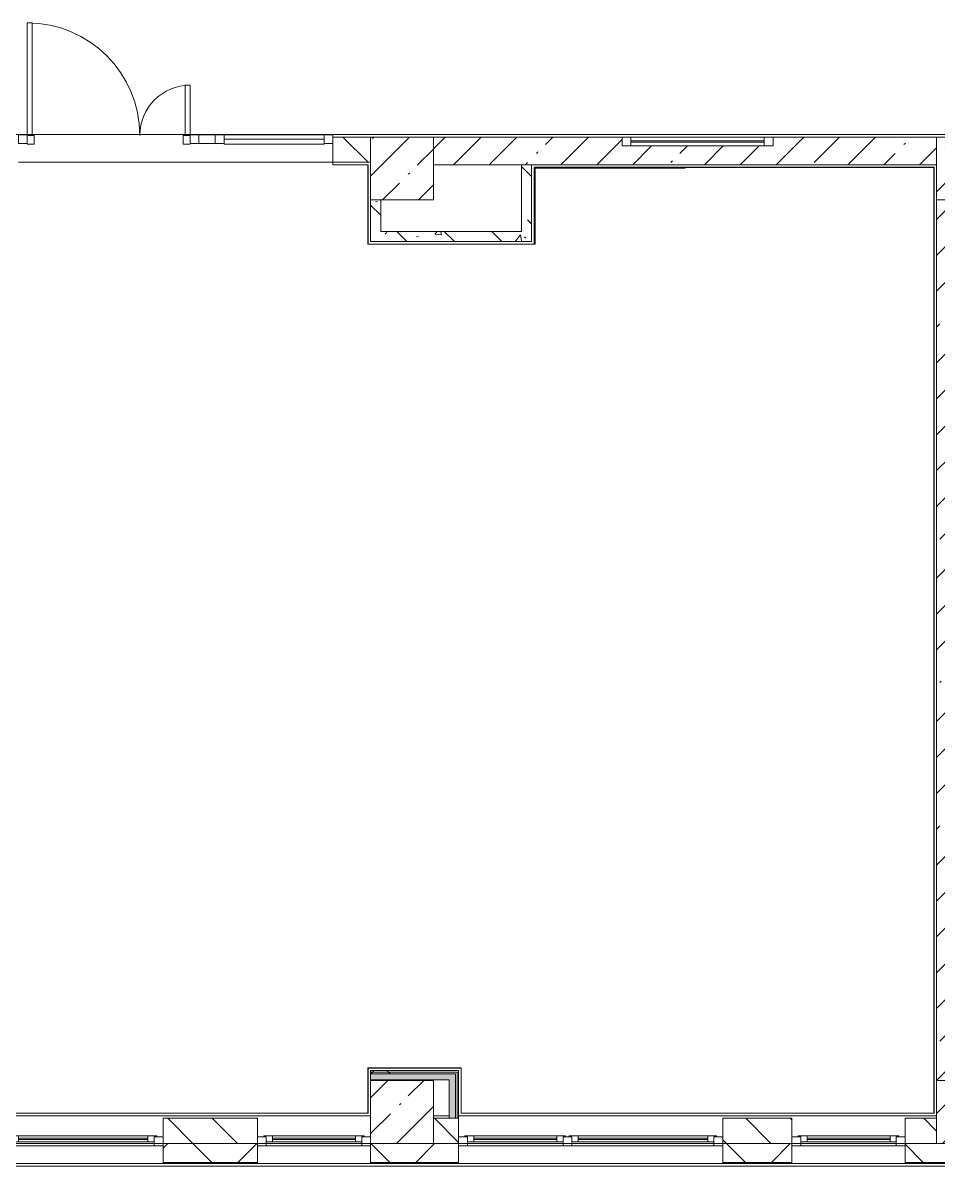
# Model space of a CAD drawing. Header units: millimetres. Extents: x -4029 to 232974, y -8553 to 104777.
# Drawn here: x 129231 to 136509, y -280 to 8808 of the extents above; entities that cross this region are included whole.
import ezdxf

# ---------------------------------------------------------------- set-up
doc = ezdxf.new("R2010")
doc.units = ezdxf.units.MM
for name, color, linetype, lineweight in [('A-AREA-BNDY-1', 7, 'Continuous', 5), ('A-GLAZ-1', 7, 'Continuous', 5), ('A-GLAZ-CURT-1', 7, 'Continuous', 5), ('A-GLAZ-CWMG-2', 7, 'Continuous', 5), ('A-WALL', 7, 'Continuous', 9), ('A-WALL-4', 7, 'Continuous', 5), ('I-WALL-6', 7, 'Continuous', 5), ('S-COLS-2', 7, 'Continuous', 5)]:
    doc.layers.add(name, color=color, linetype=linetype, lineweight=lineweight)
for name, color, linetype, lineweight, true_color in [('A-DETL-GENF-9', 7, 'Continuous', 5, 0xaaaaaa), ('A-DOOR-3', 7, 'Continuous', 5, 0xaaaaaa), ('A-FLOR-2', 7, 'Continuous', 5, 0xaaaaaa), ('A-WALL-6', 7, 'Continuous', 5, 0x737373), ('I-WALL-4', 7, 'Continuous', 5, 0xe7e7e7), ('I-WALL-5', 7, 'Continuous', 9, 0xe7e7e7), ('I-WALL-8', 7, 'Continuous', 5, 0x787878)]:
    doc.layers.add(name, color=color, linetype=linetype, lineweight=lineweight, true_color=true_color)
pattern_1 = [(45, (71086.4, 0), (-285.1231, 285.1231), []), (45, (71371.53, 0), (-285.1231, 285.1231), [504.031, -100.806, 16.764, -84.042])]
pattern_2 = [(135, (71086.4, 0), (-377.1708, -377.1708), [533.4, -88.9, 17.78, -88.9]), (135, (71086.4, 376.94), (-377.1708, -377.1708), []), (50, (71086.4, 0), (637.6445, -55.7866), [66.675, -733.425]), (355, (71086.4, 0), (-123.3494, 668.699), [53.34, -586.74]), (100.451, (71139.54, -4.65), (514.299, 612.908), [56.665, -623.315]), (46.184, (71086.4, 177.8), (948.776, -147.15), [100.012, -1100.137]), (96.636, (71165.5, 165.5), (830.909, 865.997), [84.998, -934.973]), (351.184, (71086.4, 177.8), (830.918, 865.988), [80.01, -880.11]), (21, (71175.3, 133.35), (530.6506, -357.9283), [66.675, -733.425]), (326, (71175.3, 133.35), (216.308, 644.6585), [53.34, -586.74]), (71.451, (71219.5, 103.5), (746.9596, 286.7243), [56.665, -623.315]), (37.5, (71086.4, 0), (10.8105, 295.9426), [16.764, -562.864, 16.764, -578.866, -588.962]), (37.5, (71086.4, 0), (10.8105, 295.9426), [-1175.258, 16.764, -572.198]), (7.5, (71086.4, 0), (233.8692, 350.6318), [16.764, -322.834, 16.764, -549.529, -224.472]), (7.5, (71086.4, 0), (233.8692, 350.6318), [-905.891, 16.764, -207.708]), (327.5, (70888.16, 0), (474.5678, -20.0513), [16.764, -205.486, 16.764, -676.656, -920.115]), (327.5, (70888.16, 0), (474.5678, -20.0513), [-915.67, 16.764, -903.351]), (317.5, (70799.26, 0), (518.4522, 88.9934), [16.764, -272.161, 16.764, -443.738, -653.415]), (317.5, (70799.26, 0), (518.4522, 88.9934), [-749.427, 16.764, -636.651])]
pattern_3 = [(45, (71086.4, 0), (-530.33, 530.33), []), (135, (71086.4, 0), (-530.33, -530.33), [])]

# ---------------------------------------------------------------- blocks, each defined once
blk = doc.blocks.new('BSC_Колонна _Прямоугольная - 500х500-V83-1_2_1_птичка')
at = {"layer": 'S-COLS-2'}
h = blk.add_hatch(dxfattribs=at)
h.set_pattern_fill('FP_122', color=256, style=0, pattern_type=2)
h.set_pattern_definition([(45, (-61160, -7650), (-285.1231, 285.1231), []), (45, (-60874.88, -7650), (-285.123, 285.123), [504.031, -100.806, 16.764, -84.042])])
h.paths.add_polyline_path([(250, -250), (250, 250), (-250, 250), (-250, -250)])
for p, q in [((250, 250), (-250, 250)), ((-250, 250), (-250, -250)), ((250, -250), (250, 250)), ((-250, -250), (250, -250))]:
    blk.add_line(p, q, dxfattribs=at)
blk = doc.blocks.new('BSC_Колонна _Прямоугольная - 500х500-V88-1_2_1_птичка')
at = {"layer": 'S-COLS-2'}
h = blk.add_hatch(dxfattribs=at)
h.set_pattern_fill('FP_127', color=256, style=0, pattern_type=2)
h.set_pattern_definition([(45, (-61160, -150), (-285.123, 285.123), []), (45, (-60874.88, -150), (-285.123, 285.123), [504.031, -100.806, 16.764, -84.042])])
h.paths.add_polyline_path([(-220.4, -250), (250, -250), (250, 250), (-250, 250), (-250, -250)])
for p, q in [((250, 250), (-250, 250)), ((-250, 250), (-250, -250)), ((250, -250), (250, 250)), ((-250, -250), (250, -250))]:
    blk.add_line(p, q, dxfattribs=at)
blk = doc.blocks.new('BSC_Колонна _Прямоугольная - 500х500-V89-1_2_1_птичка')
at = {"layer": 'S-COLS-2'}
h = blk.add_hatch(dxfattribs=at)
h.set_pattern_fill('FP_128', color=256, style=0, pattern_type=2)
h.set_pattern_definition([(45, (-65660, -150), (-285.1231, 285.1231), []), (45, (-65374.88, -150), (-285.1231, 285.1231), [504.031, -100.806, 16.764, -84.042])])
h.paths.add_polyline_path([(250, -250), (250, 250), (-250, 250), (-250, -250)])
for p, q in [((250, 250), (-250, 250)), ((-250, 250), (-250, -250)), ((250, -250), (250, 250)), ((-250, -250), (250, -250))]:
    blk.add_line(p, q, dxfattribs=at)
blk = doc.blocks.new('BSC_Колонна _Прямоугольная - 500х500-V92-1_2_1_птичка')
at = {"layer": 'S-COLS-2'}
h = blk.add_hatch(dxfattribs=at)
h.set_pattern_fill('FP_131', color=256, style=0, pattern_type=2)
h.set_pattern_definition([(45, (-65660, -7650), (-285.1231, 285.1231), []), (45, (-65374.88, -7650), (-285.1231, 285.1231), [504.031, -100.806, 16.764, -84.042])])
h.paths.add_polyline_path([(-30, -250), (250, -250), (250, 22), (220, 22), (220, 30), (250, 30), (250, 250), (-250, 250), (-250, -250)])
for p, q in [((220, 250), (-250, 250)), ((-250, 250), (-250, -250)), ((250, -250), (250, 22)), ((-250, -250), (250, -250))]:
    blk.add_line(p, q, dxfattribs=at)
blk = doc.blocks.new('120_Окно_СКБ_2Ст - 120_Окно_СКБ_2Ст 2100х2500 _мал створка справа_-V97-1_2_1_птичка')
at = {"layer": 'A-GLAZ-1'}
for p, q in [((-1050, -127), (-1050, -57)), ((-1050, -57), (-980, -57)), ((1050, -57), (-1050, -57)), ((-980, -57), (-980, -127)), ((150, -87), (-980, -87)), ((-980, -87), (-980, -127)), ((-930, -137), (-930, -87)), ((100, -137), (100, -87)), ((150, -127), (150, -57)), ((150, -57), (220, -57)), ((150, -127), (150, -87)), ((220, -57), (220, -127)), ((980, -87), (220, -87)), ((220, -87), (220, -127)), ((270, -137), (270, -87)), ((930, -137), (930, -87)), ((980, -127), (980, -57)), ((980, -57), (1050, -57)), ((980, -127), (980, -87)), ((1050, -57), (1050, -127)), ((-980, -127), (-1050, -127)), ((-1050, -127), (-1000, -127)), ((-980, -127), (-1000, -127)), ((-1000, -127), (-1000, -137)), ((-1000, -137), (170, -137)), ((170, -137), (-1000, -137)), ((-930, -107), (100, -107)), ((100, -117), (-930, -117)), ((220, -127), (150, -127)), ((170, -127), (150, -127)), ((170, -127), (200, -127)), ((170, -137), (170, -127)), ((220, -127), (200, -127)), ((200, -127), (200, -137)), ((200, -137), (1000, -137)), ((1000, -137), (200, -137)), ((270, -107), (930, -107)), ((930, -117), (270, -117)), ((1050, -127), (980, -127)), ((1000, -127), (980, -127)), ((1000, -127), (1050, -127)), ((1000, -137), (1000, -127))]:
    blk.add_line(p, q, dxfattribs=at)
blk = doc.blocks.new('120_Окно_СКБ_1Ст - 120_Окно_СКБ_1Ст 900х2500_h_-V105-1_2_1_птичка')
at = {"layer": 'A-GLAZ-1'}
for p, q in [((-450, -127), (-450, -57)), ((-450, -57), (-380, -57)), ((450, -57), (-450, -57)), ((-380, -57), (-380, -127)), ((380, -87), (-380, -87)), ((-380, -87), (-380, -127)), ((-330, -137), (-330, -87)), ((330, -137), (330, -87)), ((380, -127), (380, -57)), ((380, -57), (450, -57)), ((380, -127), (380, -87)), ((450, -57), (450, -127)), ((-380, -127), (-450, -127)), ((-450, -127), (-400, -127)), ((-380, -127), (-400, -127)), ((-400, -127), (-400, -137)), ((-400, -137), (400, -137)), ((400, -137), (-400, -137)), ((-330, -107), (330, -107)), ((330, -117), (-330, -117)), ((450, -127), (380, -127)), ((400, -127), (380, -127)), ((400, -127), (450, -127)), ((400, -137), (400, -127))]:
    blk.add_line(p, q, dxfattribs=at)
blk = doc.blocks.new('120_Окно_СКБ_1Ст - 120_Окно_СКБ_1Ст 900х2500_h_-V115-1_2_1_птичка')
at = {"layer": 'A-GLAZ-1'}
for p, q in [((-450, -127), (-450, -57)), ((-450, -57), (-380, -57)), ((450, -57), (-450, -57)), ((-380, -57), (-380, -127)), ((380, -87), (-380, -87)), ((-380, -87), (-380, -127)), ((-330, -137), (-330, -87)), ((330, -137), (330, -87)), ((380, -127), (380, -57)), ((380, -57), (450, -57)), ((380, -127), (380, -87)), ((450, -57), (450, -127)), ((-380, -127), (-450, -127)), ((-450, -127), (-400, -127)), ((-380, -127), (-400, -127)), ((-400, -127), (-400, -137)), ((-400, -137), (400, -137)), ((400, -137), (-400, -137)), ((-330, -107), (330, -107)), ((330, -117), (-330, -117)), ((450, -127), (380, -127)), ((400, -127), (380, -127)), ((400, -127), (450, -127)), ((400, -137), (400, -127))]:
    blk.add_line(p, q, dxfattribs=at)
blk = doc.blocks.new('Прямоугольный импост - 50 x 70 мм-V191-1_2_1_птичка')
at = {"layer": 'A-GLAZ-CWMG-2'}
for p, q in [((-70, 35), (0, 35)), ((-70, -35), (-70, 35)), ((0, 35), (0, -35)), ((0, -35), (-70, -35))]:
    blk.add_line(p, q, dxfattribs=at)
blk = doc.blocks.new('Дверь_Витражная_остекление_ - ДВН_ДАО_Главный вход_1200 в свету-V201-1_2_1_птичка')
at = {"layer": 'A-DETL-GENF-9'}
for p, q in [((-607.5, 925), (-647.5, 925)), ((-647.5, 925), (-647.5, 35)), ((-607.5, 30), (-607.5, 925)), ((647.5, 430), (607.5, 430)), ((607.5, 430), (607.5, 30)), ((647.5, 35), (647.5, 430)), ((-647.5, 30), (-607.5, 30)), ((-592.5, 30), (-647.5, 30)), ((-592.5, -40), (-592.5, 30)), ((592.5, -40), (592.5, 30)), ((592.5, 30), (647.5, 30)), ((607.5, 30), (647.5, 30)), ((-647.5, -40), (-592.5, -40)), ((647.5, -40), (592.5, -40))]:
    blk.add_line(p, q, dxfattribs=at)
at = {"layer": 'A-DOOR-3'}
for p, q in [((-647.5, 925), (-647.5, 35)), ((647.5, 430), (647.5, 35))]:
    blk.add_line(p, q, dxfattribs=at)
for centre, radius, start, end in [((-647.5, 30), 895, 360, 90), ((647.5, 30), 400, 90, 180)]:
    blk.add_arc(centre, radius, start, end, dxfattribs=at)
blk = doc.blocks.new('Системная панель - Стемалит - 40мм-V193-1_2_1_птичка')
at = {"layer": 'A-GLAZ-CURT-1'}
for p, q in [((65, 35), (-65, 35)), ((-65, 35), (-65, -35)), ((65, -35), (65, 35)), ((-65, -35), (65, -35))]:
    blk.add_line(p, q, dxfattribs=at)
blk = doc.blocks.new('Прямоугольный импост - 50 x 70 мм-V194-1_2_1_птичка')
at = {"layer": 'A-GLAZ-CWMG-2'}
for p, q in [((-35, 35), (35, 35)), ((-35, -35), (-35, 35)), ((35, 35), (35, -35)), ((35, -35), (-35, -35))]:
    blk.add_line(p, q, dxfattribs=at)
blk = doc.blocks.new('Прямоугольный импост - 50 x 70 мм-V195-1_2_1_птичка')
at = {"layer": 'A-GLAZ-CWMG-2'}
for p, q in [((0, 35), (-70, 35)), ((-70, 35), (-70, -35)), ((0, -35), (0, 35)), ((-70, -35), (0, -35))]:
    blk.add_line(p, q, dxfattribs=at)
blk = doc.blocks.new('Системная панель - Стекло - 40мм-V202-1_2_1_птичка')
at = {"layer": 'A-GLAZ-CURT-1'}
h = blk.add_hatch(dxfattribs=at)
h.set_pattern_fill('FP_214', color=256, style=0, pattern_type=2)
h.set_pattern_definition([(45, (-60642.5, -7383), (-1414.214, 1414.214), [1000, -3000]), (45, (-61642.5, -7883), (-1414.214, 1414.214), [3000, -1000]), (45, (-59642.5, -8383), (-1414.214, 1414.214), [1000, -3000])])
h.paths.add_polyline_path([(-251.7, -40), (397.5, -35), (397.5, 0), (-397.5, 0), (-397.5, -40)])
for p, q in [((397.5, 0), (-397.5, 0)), ((-397.5, 0), (-397.5, -40)), ((397.5, -40), (397.5, 0)), ((-397.5, -40), (397.5, -40))]:
    blk.add_line(p, q, dxfattribs=at)
blk = doc.blocks.new('Прямоугольный импост - 50 x 70 мм-V197-1_2_1_птичка')
at = {"layer": 'A-GLAZ-CWMG-2'}
for p, q in [((-35, 35), (35, 35)), ((-35, -35), (-35, 35)), ((35, 35), (35, -35)), ((35, -35), (-35, -35))]:
    blk.add_line(p, q, dxfattribs=at)
blk = doc.blocks.new('Прямоугольный импост - 50 x 70 мм-V198-1_2_1_птичка')
at = {"layer": 'A-GLAZ-CWMG-2'}
blk.add_line((41770, 7918), (40975, 7918), dxfattribs=at)
blk = doc.blocks.new('120_Окно_СКБ_1Ст - 120_Окно_СКБ_1Ст 400х1200 EI30-V204-1_2_1_птичка')
at = {"layer": 'A-GLAZ-1'}
for p, q in [((-600, 40), (-600, 110)), ((-600, 110), (-530, 110)), ((600, 110), (-600, 110)), ((-530, 110), (-530, 40)), ((530, 40), (530, 110)), ((530, 110), (600, 110)), ((600, 110), (600, 40)), ((-530, 40), (-600, 40)), ((-600, 40), (600, 40)), ((530, 80), (-530, 80)), ((530, 70), (-530, 70)), ((600, 40), (530, 40))]:
    blk.add_line(p, q, dxfattribs=at)

msp = doc.modelspace()

# ---------------------------------------------------------------- hatches: boundary and pattern name
at = {"layer": 'A-WALL-4'}
h = msp.add_hatch(dxfattribs=at)
h.set_pattern_fill('FP_117', color=256, style=0, pattern_type=2)
h.set_pattern_definition([(135, (71086.4, 0), (-176.7767, -176.7767), [])])
h.paths.add_polyline_path([(127996.4062, -100), (128246.4063, -100), (128246.4063, 100), (127996.4062, 100), (127996.4062, 33.3333)])
h.paths.add_polyline_path([(118996.4062, -100), (119246.4063, -100), (119246.4063, 100), (118996.4062, 100)])
h.paths.add_polyline_path([(120146.4063, -100), (120857.9472, -100), (120857.9472, 100), (120146.4063, 100)])
h.paths.add_polyline_path([(136246.4062, -100), (136496.4063, -100), (136496.4063, 100), (136246.4062, 100)])
h.paths.add_polyline_path([(135172.2581, -100), (135346.4062, -100), (135346.4062, 100), (134796.4063, 100), (134796.4063, -100)])
h.paths.add_polyline_path([(122957.9472, -100), (122996.4062, -94.6527), (122996.4062, 100), (122957.9472, 100)])
h.paths.add_polyline_path([(132496.4062, -100), (132696.4063, -100), (132696.4063, 100), (132496.4062, 100), (132496.4062, 42.8571)])
h.paths.add_polyline_path([(123496.4062, -100), (124396.4063, -100), (124396.4063, 100), (123496.4062, 100), (123496.4062, -25.1339)])
h.paths.add_polyline_path([(130977.2263, -100), (131096.4063, -100), (131096.4063, 100), (130346.4063, 100), (130346.4063, -100)])
h = msp.add_hatch(dxfattribs=at)
h.set_pattern_fill('FP_135', color=256, style=0, pattern_type=2)
h.set_pattern_definition([(45, (71086.4, 0), (-353.5534, 353.5534), []), (135, (71086.4, 0), (-353.5534, -353.5534), [])])
h.paths.add_polyline_path([(146780.2419, -250), (146786.4062, -250), (146786.4062, -100.0003), (145066.4062, -100), (145066.4062, -250), (146778.4651, -250)])
h.paths.add_polyline_path([(138146.4063, -250), (141746.4063, -250), (141746.4063, -100), (138146.4063, -100), (138146.4063, -112.9797)])
h.paths.add_polyline_path([(142646.4063, -250), (143366.4062, -250), (143366.4062, -100), (142646.4063, -101.7903), (142646.4063, -118)])
h.paths.add_polyline_path([(135346.4062, -250), (135346.4062, -100), (134796.4063, -100), (134796.4063, -250), (135172.2581, -250)])
h.paths.add_polyline_path([(130977.2263, -250), (131096.4063, -250), (131096.4063, -100), (130346.4063, -100), (130346.4063, -250)])
h.paths.add_polyline_path([(131996.4063, -250), (132696.4063, -250), (132696.4063, -100), (131996.4063, -100), (131996.4063, -128.2719)])
h.paths.add_polyline_path([(128246.4063, -250), (128246.4063, -100), (127496.4063, -100), (127496.4063, -250), (127830.9525, -250)])
h.paths.add_polyline_path([(137246.4063, -250), (137246.4063, -100), (136246.4062, -100), (136246.4062, -250)])
h.paths.add_polyline_path([(120857.9472, -250), (120857.9472, -100), (120146.4063, -100), (120146.4063, -250), (120489.6469, -250)])
h.paths.add_polyline_path([(123635.9208, -250), (124396.4063, -250), (124396.4063, -100), (122957.9472, -100), (122957.9472, -250)])
h.paths.add_polyline_path([(119246.4063, -250), (119246.4063, -100), (118496.4063, -100), (118496.4063, -250)])
h.paths.add_polyline_path([(115396.4063, -250), (115396.4063, -100), (113823.9496, -100), (113823.9496, -250), (115245.8573, -250)])
h.paths.add_polyline_path([(111026.4062, -250), (111723.9496, -250), (111723.9496, -100), (111026.4062, -100), (111026.4062, -180.4144)])
h.paths.add_polyline_path([(110002.0676, -250), (110126.4062, -250), (110126.4062, -100), (109477.4062, -100), (109477.4062, -250)])
at = {"layer": 'I-WALL-4'}
msp.add_hatch(color=256, dxfattribs=at).paths.add_polyline_path([(132621.4063, 405), (132671.4063, 405), (132671.4063, 455), (131996.4063, 455), (131996.4063, 405), (132496.4062, 405)])
at = {"layer": 'I-WALL-5'}
msp.add_hatch(color=256, dxfattribs=at).paths.add_polyline_path([(132621.4063, 100), (132671.4063, 100), (132671.4063, 405), (132621.4063, 405), (132621.4063, 120)])
at = {"layer": 'I-WALL-6'}
h = msp.add_hatch(dxfattribs=at)
h.set_pattern_fill('FP_134', color=256, style=0, pattern_type=2)
h.set_pattern_definition([(135, (71086.4, 0), (-353.5534, -353.5534), [])])
h.paths.add_polyline_path([(131696.4062, 7700), (131996.4062, 7700), (131996.4062, 7900), (131696.4062, 7900), (131696.4062, 7876.7512)])
h.paths.add_polyline_path([(128879.7104, 7700), (129196.4062, 7700), (129196.4062, 7900), (127996.4062, 7900), (127996.4062, 7700), (128266.4063, 7700)])
h = msp.add_hatch(dxfattribs=at)
h.set_pattern_fill('FP_116', color=256, style=0, pattern_type=2)
h.set_pattern_definition(pattern_1)
h.paths.add_polyline_path([(136496.4062, 7680), (136496.4062, 7900), (135196.4062, 7900), (135196.4062, 7830), (133996.4062, 7830), (133996.4062, 7900), (132496.4062, 7900), (132496.4062, 7680), (136476.4062, 7680)])
h = msp.add_hatch(dxfattribs=at)
h.set_pattern_fill('FP_116', color=256, style=0, pattern_type=2)
h.set_pattern_definition(pattern_1)
h.paths.add_polyline_path([(136716.4062, 400), (136716.4062, 7400), (136496.4062, 7400), (136496.4063, 400)])
h = msp.add_hatch(dxfattribs=at)
h.set_pattern_fill('FP_213', color=256, style=0, pattern_type=2)
h.set_pattern_definition(pattern_3)
h.paths.add_polyline_path([(131996.4063, 467.5), (132696.4063, 467.5), (132696.4063, 480), (131996.4063, 480)])
h = msp.add_hatch(dxfattribs=at)
h.set_pattern_fill('FP_213', color=256, style=0, pattern_type=2)
h.set_pattern_definition(pattern_3)
h.paths.add_polyline_path([(131996.4063, 455), (132683.9063, 455), (132683.9063, 467.5), (131996.4063, 467.5)])
at = {"layer": 'I-WALL-8'}
h = msp.add_hatch(dxfattribs=at)
h.set_pattern_fill('FP_142', color=256, style=0, pattern_type=2)
h.set_pattern_definition(pattern_2)
h.paths.add_polyline_path([(133276.4062, 7070), (133276.4062, 7680), (133196.4062, 7680), (133196.4062, 7070)])
h = msp.add_hatch(dxfattribs=at)
h.set_pattern_fill('FP_142', color=256, style=0, pattern_type=2)
h.set_pattern_definition(pattern_2)
h.paths.add_polyline_path([(131996.4062, 7070), (132076.4062, 7070), (132076.4062, 7400), (131996.4062, 7400)])
h = msp.add_hatch(dxfattribs=at)
h.set_pattern_fill('FP_142', color=256, style=0, pattern_type=2)
h.set_pattern_definition(pattern_2)
h.paths.add_polyline_path([(132496.4062, 7070), (133196.4062, 7070), (133196.4062, 7150), (132076.4062, 7150), (132076.4062, 7070)])

# ---------------------------------------------------------------- linework, layer by layer
at = {"layer": 'A-AREA-BNDY-1', "flags": 128}
for points in [[(109847.4062, 7921), (136366.4063, 7921), (136996.4062, 7921)], [(128267.4063, 141), (131975.4063, 141), (131975.4063, 501), (132717.4063, 501), (132717.4063, 141), (136475.4062, 141), (136475.4062, 7659), (134497.4062, 7659), (134497.4062, 7652), (133304.4062, 7652), (133304.4062, 7049), (131975.4062, 7049), (131975.4062, 7679), (131696.4062, 7679), (131696.4062, 7700), (129196.4062, 7700)]]:
    msp.add_lwpolyline(points, dxfattribs=at)
at = {"layer": 'A-FLOR-2'}
for p, q in [((109826.4062, 7920), (137002.6939, 7920)), ((131696.4062, 7680), (131696.4062, 7700)), ((131976.4062, 7680), (131696.4062, 7680)), ((131976.4062, 7050), (131976.4062, 7680)), ((136476.4062, 7660), (133296.4062, 7660)), ((133296.4062, 7660), (133296.4062, 7050)), ((136476.4062, 140), (136476.4062, 7660)), ((133296.4062, 7050), (131976.4062, 7050)), ((131976.4063, 140), (131976.4063, 500)), ((131976.4063, 500), (132716.4063, 500)), ((132716.4063, 500), (132716.4063, 140)), ((128266.4063, 140), (131976.4063, 140)), ((132716.4063, 140), (136476.4062, 140))]:
    msp.add_line(p, q, dxfattribs=at)
at = {"layer": 'A-WALL'}
for p, q in [((133276.4062, 7680), (133196.4062, 7680)), ((132683.9063, 467.5), (131996.4063, 467.5)), ((132671.4063, 455), (131996.4063, 455)), ((132671.4063, 455), (132671.4063, 100)), ((132683.9063, 467.5), (132683.9063, 100)), ((131096.4063, -100), (130346.4063, -100)), ((132696.4063, -100), (132496.4062, -100)), ((135346.4062, -100), (134796.4063, -100)), ((136496.4063, -100), (136246.4062, -100)), ((130346.4063, -250), (131096.4063, -250)), ((130346.4063, -253), (131096.4063, -253)), ((131996.4063, -250), (132696.4063, -250)), ((131996.4063, -253), (132696.4063, -253)), ((134796.4063, -250), (135346.4062, -250)), ((134796.4063, -253), (135346.4062, -253)), ((136246.4062, -250), (137246.4063, -250)), ((136246.4062, -253), (137246.4063, -253))]:
    msp.add_line(p, q, dxfattribs=at)
at = {"layer": 'A-WALL-4'}
for p, q in [((131096.4063, 100), (130346.4063, 100)), ((130346.4063, 100), (130346.4063, -258)), ((131096.4063, -258), (131096.4063, 100)), ((132621.4063, 100), (132496.4062, 100)), ((132696.4063, -258), (132696.4063, 100)), ((135346.4062, 100), (134796.4063, 100)), ((134796.4063, 100), (134796.4063, -258)), ((135346.4062, -258), (135346.4062, 100)), ((136496.4063, 100), (136246.4062, 100)), ((136246.4062, 100), (136246.4062, -258)), ((128246.4063, -100), (130346.4063, -100)), ((131096.4063, -100), (131996.4062, -100)), ((131996.4063, -100), (131996.4063, -258)), ((132696.4063, -100), (134796.4063, -100)), ((135346.4062, -100), (136246.4062, -100)), ((135346.4062, -258), (120857.9472, -258)), ((135346.4062, -258), (143366.4062, -258))]:
    msp.add_line(p, q, dxfattribs=at)
at = {"layer": 'A-WALL-6'}
msp.add_line((143366.4062, -280), (70796.4062, -280), dxfattribs=at)
at = {"layer": 'I-WALL-6'}
for p, q in [((131996.4062, 7900), (131696.4062, 7900)), ((131696.4062, 7900), (131696.4062, 7700)), ((133996.4062, 7900), (132496.4062, 7900)), ((136496.4062, 7900), (135196.4062, 7900)), ((131696.4062, 7700), (131996.4062, 7700)), ((132496.4062, 7680), (133196.4062, 7680)), ((133196.4062, 7680), (133196.4062, 7150)), ((133276.4062, 7070), (133276.4062, 7680)), ((133276.4062, 7680), (136496.4062, 7680)), ((131996.4062, 7400), (131996.4062, 7070)), ((132076.4062, 7150), (132076.4062, 7400)), ((136496.4062, 7400), (136496.4062, 400)), ((133196.4062, 7150), (132076.4062, 7150)), ((131996.4062, 7070), (133276.4062, 7070)), ((132696.4063, 480), (131996.4063, 480)), ((131996.4063, 480), (131996.4063, 405)), ((132696.4063, 100), (132696.4063, 480)), ((131996.4063, 405), (132621.4063, 405)), ((132621.4063, 405), (132621.4063, 100)), ((128245.726, 120), (131996.4062, 120)), ((132496.4062, 120), (132621.4063, 120)), ((132621.4063, 100), (132696.4063, 100)), ((132695.5866, 120), (136496.4063, 120))]:
    msp.add_line(p, q, dxfattribs=at)

# ---------------------------------------------------------------- block references
at = {"layer": 'A-DOOR-3'}
msp.add_blockref('Дверь_Витражная_остекление_ - ДВН_ДАО_Главный вход_1200 в свету-V201-1_2_1_птичка', (129913.9062, 7883), dxfattribs=at)
at = {"layer": 'A-GLAZ-1'}
msp.add_blockref('120_Окно_СКБ_1Ст - 120_Окно_СКБ_1Ст 400х1200 EI30-V204-1_2_1_птичка', (134596.4062, 7790), dxfattribs=at)
at = {"layer": 'A-GLAZ-1', "rotation": 180}
for name, p in [('120_Окно_СКБ_2Ст - 120_Окно_СКБ_2Ст 2100х2500 _мал створка справа_-V97-1_2_1_птичка', (129296.4063, -175)), ('120_Окно_СКБ_1Ст - 120_Окно_СКБ_1Ст 900х2500_h_-V115-1_2_1_птичка', (131546.4063, -175)), ('120_Окно_СКБ_2Ст - 120_Окно_СКБ_2Ст 2100х2500 _мал створка справа_-V97-1_2_1_птичка', (133746.4063, -175)), ('120_Окно_СКБ_1Ст - 120_Окно_СКБ_1Ст 900х2500_h_-V105-1_2_1_птичка', (135796.4062, -175))]:
    msp.add_blockref(name, p, dxfattribs=at)
at = {"layer": 'A-GLAZ-CURT-1'}
for name, p in [('Системная панель - Стемалит - 40мм-V193-1_2_1_птичка', (130696.4062, 7883)), ('Системная панель - Стекло - 40мм-V202-1_2_1_птичка', (131228.9062, 7883))]:
    msp.add_blockref(name, p, dxfattribs=at)
at = {"layer": 'A-GLAZ-CWMG-2', "rotation": 180}
msp.add_blockref('Прямоугольный импост - 50 x 70 мм-V195-1_2_1_птичка', (129196.4062, 7883), dxfattribs=at)
at = {"layer": 'A-GLAZ-CWMG-2', "extrusion": (0, 0, -1), "rotation": 180}
for name, p in [('Прямоугольный импост - 50 x 70 мм-V194-1_2_1_птичка', (-130596.4062, 7883)), ('Прямоугольный импост - 50 x 70 мм-V197-1_2_1_птичка', (-130796.4062, 7883)), ('Прямоугольный импост - 50 x 70 мм-V191-1_2_1_птичка', (-131696.4062, 7883))]:
    msp.add_blockref(name, p, dxfattribs=at)
at = {"layer": 'A-GLAZ-CWMG-2'}
msp.add_blockref('Прямоугольный импост - 50 x 70 мм-V198-1_2_1_птичка', (89856.4063, 0), dxfattribs=at)
at = {"layer": 'S-COLS-2'}
for name, p in [('BSC_Колонна _Прямоугольная - 500х500-V83-1_2_1_птичка', (132246.4062, 7650)), ('BSC_Колонна _Прямоугольная - 500х500-V92-1_2_1_птичка', (136746.4062, 7650)), ('BSC_Колонна _Прямоугольная - 500х500-V88-1_2_1_птичка', (132246.4062, 150)), ('BSC_Колонна _Прямоугольная - 500х500-V89-1_2_1_птичка', (136746.4063, 150))]:
    msp.add_blockref(name, p, dxfattribs=at)

doc.saveas('drawing.dxf')
